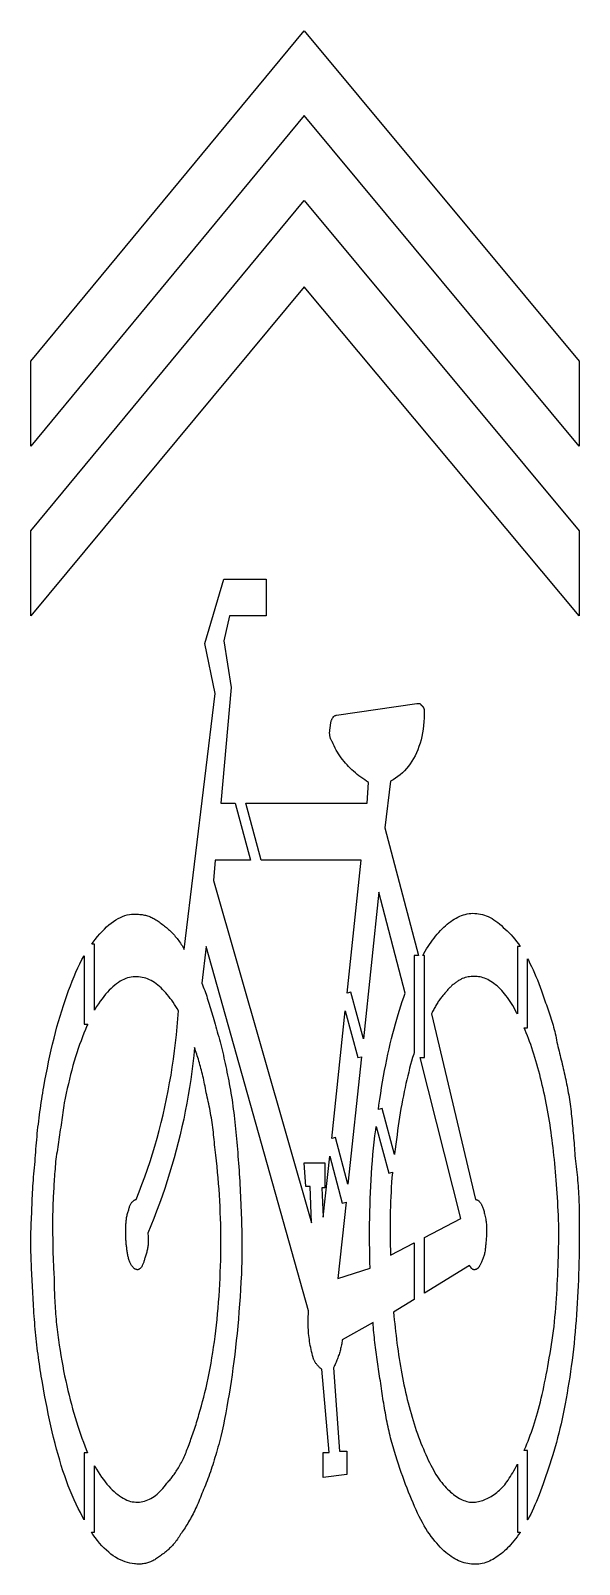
# Model space of a CAD drawing. Header units: inches. Extents: x 0 to 40, y 0 to 112.
import ezdxf

# ---------------------------------------------------------------- set-up
doc = ezdxf.new("R2010")
doc.units = ezdxf.units.IN
doc.header["$MEASUREMENT"] = 0
doc.layers.add('CUT', color=7, linetype='Continuous')

msp = doc.modelspace()

# ---------------------------------------------------------------- linework, layer by layer
at = {"layer": 'CUT'}
for points in [[(19.96932, 111.95457), (40.0454, 87.82056), (40.0454, 81.62682), (19.96932, 105.76095), (0, 81.62682), (0, 87.82056)], [(40.0454, 69.23947), (19.96932, 93.26671), (0, 69.23947), (0, 75.43321), (19.96932, 99.56721), (40.0454, 75.43321)], [(25.05016, 16.92195), (25.0332, 17.10522), (25.01722, 17.28947), (25.00225, 17.47474), (24.98836, 17.66107), (22.74581, 16.3796), (22.7319, 16.28671), (22.71689, 16.19489), (22.70076, 16.10408), (22.68351, 16.01425), (22.66516, 15.92534), (22.64569, 15.83732), (22.62511, 15.75013), (22.60342, 15.66373), (22.58062, 15.57807), (22.55671, 15.4931), (22.53168, 15.40879), (22.50554, 15.32507), (22.47828, 15.24191), (22.44992, 15.15927), (22.42044, 15.07708), (22.38985, 14.99531), (22.35815, 14.91392), (22.32533, 14.83284), (22.2914, 14.75205), (22.25636, 14.67148), (22.22021, 14.5911), (22.18295, 14.51086), (22.14457, 14.43071), (22.10507, 14.35061), (22.53222, 8.26376), (23.06616, 8.26376), (23.06616, 6.55512), (21.35758, 6.34153), (21.35758, 8.15694), (21.78472, 8.15694), (21.25079, 14.24385), (21.21129, 14.2711), (21.17292, 14.29941), (21.13565, 14.32874), (21.0995, 14.35905), (21.06446, 14.39028), (21.03053, 14.42239), (20.99771, 14.45534), (20.96601, 14.48907), (20.93542, 14.52355), (20.90594, 14.55872), (20.87758, 14.59454), (20.85032, 14.63096), (20.82418, 14.66794), (20.79916, 14.70542), (20.77524, 14.74337), (20.75244, 14.78174), (20.73075, 14.82048), (20.71017, 14.85954), (20.6907, 14.89889), (20.67235, 14.93846), (20.65511, 14.97822), (20.63898, 15.01811), (20.62396, 15.0581), (20.61005, 15.09814), (20.57112, 15.24497), (20.53441, 15.39175), (20.49993, 15.53844), (20.46767, 15.68499), (20.43764, 15.83136), (20.40983, 15.97749), (20.38425, 16.12334), (20.36089, 16.26887), (20.33975, 16.41403), (20.32084, 16.55877), (20.30416, 16.70304), (20.2897, 16.84681), (20.27746, 16.99002), (20.26745, 17.13263), (20.25967, 17.27458), (20.2541, 17.41585), (20.25077, 17.55637), (20.24965, 17.6961), (20.25077, 17.835), (20.2541, 17.97302), (20.25967, 18.11011), (20.26745, 18.24623), (20.27747, 18.38133), (20.2897, 18.51536), (12.81456, 45.10547), (12.49418, 42.43577), (12.54703, 42.30172), (12.59886, 42.16646), (12.64977, 42.0299), (12.69984, 41.89195), (12.74917, 41.75252), (12.79786, 41.61151), (12.84598, 41.46883), (12.89364, 41.3244), (12.94094, 41.1781), (12.98795, 41.02987), (13.03478, 40.87959), (13.08151, 40.72718), (13.12825, 40.57255), (13.17508, 40.41559), (13.22209, 40.25623), (13.26938, 40.09437), (13.31705, 39.9299), (13.36517, 39.76275), (13.41386, 39.59282), (13.46319, 39.42002), (13.51326, 39.24425), (13.56416, 39.06541), (13.616, 38.88343), (13.66885, 38.6982), (13.72169, 38.51075), (13.77347, 38.32209), (13.82423, 38.13214), (13.87402, 37.94079), (13.92288, 37.74796), (13.97086, 37.55356), (14.018, 37.35749), (14.06436, 37.15965), (14.10998, 36.95997), (14.1549, 36.75833), (14.19917, 36.55466), (14.24284, 36.34886), (14.28595, 36.14083), (14.32855, 35.93049), (14.37069, 35.71773), (14.41241, 35.50248), (14.45376, 35.28463), (14.49479, 35.06409), (14.53554, 34.84077), (14.57606, 34.61458), (14.61639, 34.38542), (14.65658, 34.15321), (14.69668, 33.91784), (14.73673, 33.67923), (14.76342, 33.4512), (14.79006, 33.22099), (14.81661, 32.98865), (14.84302, 32.75422), (14.86925, 32.51776), (14.89525, 32.2793), (14.92096, 32.03889), (14.94635, 31.79659), (14.97137, 31.55243), (14.99598, 31.30646), (15.02012, 31.05873), (15.04374, 30.80929), (15.06682, 30.55817), (15.08929, 30.30544), (15.11111, 30.05113), (15.13224, 29.79529), (15.15262, 29.53797), (15.17222, 29.27921), (15.19098, 29.01906), (15.20887, 28.75756), (15.22582, 28.49477), (15.24181, 28.23073), (15.25677, 27.96548), (15.27067, 27.69908), (15.284, 27.43157), (15.29724, 27.16304), (15.3103, 26.89358), (15.32307, 26.62329), (15.33548, 26.35226), (15.34742, 26.08058), (15.35881, 25.80834), (15.36955, 25.53565), (15.37955, 25.26257), (15.38871, 24.98923), (15.39694, 24.71569), (15.40416, 24.44207), (15.41026, 24.16844), (15.41516, 23.89491), (15.41876, 23.62156), (15.42097, 23.34849), (15.4217, 23.07579), (15.42085, 22.80355), (15.41833, 22.53187), (15.41405, 22.26084), (15.40791, 21.99055), (15.39983, 21.72109), (15.38971, 21.45256), (15.37746, 21.18505), (15.3491, 20.62666), (15.31745, 20.07286), (15.28256, 19.52379), (15.24446, 18.97958), (15.20322, 18.44039), (15.15887, 17.90633), (15.11146, 17.37756), (15.06104, 16.85421), (15.00766, 16.33643), (14.95135, 15.82434), (14.89217, 15.3181), (14.83016, 14.81783), (14.76538, 14.32369), (14.69785, 13.8358), (14.62764, 13.3543), (14.55479, 12.87934), (14.47935, 12.41106), (14.40135, 11.94959), (14.32085, 11.49507), (14.2379, 11.04765), (14.15253, 10.60745), (14.0648, 10.17463), (13.97476, 9.74931), (13.88244, 9.33164), (13.82903, 9.13253), (13.77558, 8.93563), (13.72204, 8.74097), (13.66836, 8.54853), (13.61449, 8.35831), (13.56039, 8.17032), (13.50602, 7.98455), (13.45132, 7.801), (13.39624, 7.61968), (13.34076, 7.44059), (13.28481, 7.26372), (13.22834, 7.08907), (13.17133, 6.91665), (13.11371, 6.74646), (13.05544, 6.57849), (12.99648, 6.41274), (12.93677, 6.24922), (12.87628, 6.08793), (12.81495, 5.92886), (12.75274, 5.77202), (12.68961, 5.6174), (12.6255, 5.465), (12.56037, 5.31483), (12.49418, 5.16689), (12.44024, 5.02117), (12.38523, 4.87768), (12.3292, 4.73641), (12.2722, 4.59737), (12.21427, 4.46055), (12.15546, 4.32595), (12.09582, 4.19358), (12.03539, 4.06343), (11.97422, 3.93551), (11.91235, 3.80981), (11.84983, 3.68633), (11.78672, 3.56508), (11.72304, 3.44606), (11.65885, 3.32926), (11.59421, 3.21468), (11.52914, 3.10233), (11.4637, 2.9922), (11.39794, 2.8843), (11.3319, 2.77862), (11.26563, 2.67517), (11.19918, 2.57394), (11.13258, 2.47494), (11.06589, 2.37816), (10.99916, 2.28361), (10.94521, 2.19127), (10.89015, 2.10112), (10.83397, 2.01309), (10.77668, 1.92715), (10.71829, 1.84325), (10.65877, 1.76134), (10.59815, 1.68138), (10.53641, 1.60332), (10.47357, 1.52712), (10.4096, 1.45272), (10.34453, 1.38009), (10.27834, 1.30917), (10.21105, 1.23991), (10.14263, 1.17228), (10.07311, 1.10623), (10.00248, 1.04171), (9.93073, 0.97867), (9.85787, 0.91706), (9.78389, 0.85685), (9.70881, 0.79798), (9.63261, 0.74042), (9.5553, 0.6841), (9.47688, 0.62899), (9.39734, 0.57503), (9.33005, 0.52276), (9.26169, 0.47275), (9.19232, 0.42506), (9.12197, 0.37974), (9.05069, 0.33682), (8.97853, 0.29637), (8.90554, 0.25841), (8.83176, 0.22301), (8.75724, 0.1902), (8.68202, 0.16003), (8.60615, 0.13255), (8.52969, 0.10781), (8.45266, 0.08585), (8.37513, 0.06672), (8.29713, 0.05046), (8.21871, 0.03712), (8.13993, 0.02674), (8.06082, 0.01938), (7.98143, 0.01508), (7.90181, 0.01389), (7.822, 0.01584), (7.74206, 0.021), (7.66202, 0.0294), (7.58194, 0.04109), (7.40842, 0.06002), (7.235, 0.09016), (7.06177, 0.13161), (6.88881, 0.18446), (6.71622, 0.2488), (6.5441, 0.32474), (6.37254, 0.41235), (6.20162, 0.51174), (6.03144, 0.623), (5.8621, 0.74621), (5.69368, 0.88147), (5.52629, 1.02888), (5.36001, 1.18852), (5.19493, 1.36049), (5.03115, 1.54488), (4.86876, 1.74179), (4.70785, 1.9513), (4.54852, 2.17351), (4.43934, 2.33625), (4.65408, 2.33625), (4.65408, 7.19016), (4.67157, 7.15889), (4.79712, 6.94558), (4.92351, 6.74172), (5.05068, 6.54723), (5.17859, 6.362), (5.3072, 6.18596), (5.43646, 6.01899), (5.56632, 5.86102), (5.69674, 5.71195), (5.82767, 5.57168), (5.95906, 5.44013), (6.09087, 5.3172), (6.22305, 5.20279), (6.35555, 5.09682), (6.48833, 4.9992), (6.62135, 4.90982), (6.75455, 4.8286), (6.88788, 4.75544), (7.02131, 4.69026), (7.15479, 4.63295), (7.28771, 4.59734), (7.41947, 4.57048), (7.55003, 4.55224), (7.67934, 4.54249), (7.80734, 4.54107), (7.93401, 4.54786), (8.05928, 4.56272), (8.18312, 4.5855), (8.30547, 4.61607), (8.42629, 4.65428), (8.54554, 4.70001), (8.66317, 4.7531), (8.77912, 4.81342), (8.89337, 4.88084), (9.00585, 4.95521), (9.11652, 5.03639), (9.22534, 5.12424), (9.33226, 5.21863), (9.43723, 5.31942), (9.54021, 5.42646), (9.64115, 5.53962), (9.74001, 5.65876), (9.83673, 5.78374), (9.93128, 5.91442), (9.98467, 5.96892), (10.03807, 6.02565), (10.09146, 6.0846), (10.14485, 6.14578), (10.19824, 6.20918), (10.25164, 6.27481), (10.30503, 6.34267), (10.35842, 6.41274), (10.41182, 6.48505), (10.46521, 6.55958), (10.51861, 6.63633), (10.572, 6.71531), (10.62539, 6.79652), (10.67879, 6.87994), (10.73218, 6.9656), (10.78558, 7.05348), (10.83897, 7.14358), (10.89237, 7.23591), (10.94576, 7.33046), (10.99916, 7.42724), (11.05256, 7.52624), (11.10595, 7.62746), (11.15935, 7.73091), (11.21275, 7.83659), (11.25333, 7.94448), (11.29493, 8.05455), (11.33747, 8.16675), (11.38083, 8.28103), (11.42494, 8.39736), (11.46969, 8.51568), (11.51501, 8.63595), (11.56078, 8.75812), (11.60693, 8.88214), (11.65336, 9.00797), (11.69997, 9.13556), (11.74667, 9.26486), (11.79338, 9.39584), (11.83999, 9.52844), (11.88641, 9.66261), (11.93256, 9.79831), (11.97834, 9.9355), (12.02365, 10.07413), (12.06841, 10.21414), (12.11252, 10.3555), (12.15589, 10.49816), (12.19843, 10.64207), (12.24003, 10.78718), (12.28062, 10.93346), (12.37294, 11.24379), (12.46299, 11.56071), (12.55071, 11.88411), (12.63608, 12.21391), (12.71903, 12.55002), (12.79953, 12.89233), (12.87753, 13.24076), (12.95298, 13.59522), (13.02583, 13.95561), (13.09604, 14.32184), (13.16356, 14.69382), (13.22835, 15.07146), (13.29036, 15.45465), (13.34953, 15.84332), (13.40584, 16.23736), (13.45923, 16.63669), (13.50965, 17.0412), (13.55706, 17.45082), (13.6014, 17.86544), (13.64265, 18.28498), (13.68074, 18.70934), (13.71564, 19.13843), (13.74729, 19.57215), (13.77564, 20.01041), (13.80067, 20.45089), (13.82236, 20.89122), (13.84071, 21.33128), (13.85573, 21.77092), (13.86741, 22.21001), (13.87575, 22.6484), (13.88076, 23.08595), (13.88242, 23.52253), (13.88076, 23.958), (13.87575, 24.39222), (13.86741, 24.82505), (13.85573, 25.25634), (13.84071, 25.68597), (13.82236, 26.11379), (13.80067, 26.53967), (13.77564, 26.96346), (13.74727, 27.38502), (13.71557, 27.80423), (13.68053, 28.22092), (13.64215, 28.63498), (13.60043, 29.04626), (13.55538, 29.45461), (13.50699, 29.85991), (13.45526, 30.26201), (13.44136, 30.44834), (13.42635, 30.63355), (13.41022, 30.81765), (13.39298, 31.00064), (13.37463, 31.18251), (13.35516, 31.36327), (13.33458, 31.54292), (13.31289, 31.72146), (13.29009, 31.89888), (13.26618, 32.07519), (13.24115, 32.25039), (13.21501, 32.42447), (13.18775, 32.59744), (13.15939, 32.7693), (13.12991, 32.94005), (13.09932, 33.10968), (13.06762, 33.2782), (13.03481, 33.44561), (13.00088, 33.61191), (12.96584, 33.77709), (12.92969, 33.94116), (12.89242, 34.10412), (12.85405, 34.26596), (12.81456, 34.42669), (12.78731, 34.58578), (12.759, 34.74269), (12.72967, 34.89746), (12.69936, 35.05015), (12.66813, 35.2008), (12.63602, 35.34945), (12.60307, 35.49616), (12.56934, 35.64096), (12.53486, 35.78391), (12.49969, 35.92505), (12.46387, 36.06443), (12.42745, 36.20209), (12.39047, 36.33809), (12.35298, 36.47246), (12.31503, 36.60525), (12.27666, 36.73652), (12.23792, 36.8663), (12.19885, 36.99464), (12.15951, 37.12159), (12.11993, 37.24719), (12.08017, 37.3715), (12.04027, 37.49455), (12.00028, 37.6164), (11.96024, 37.73709), (11.90296, 37.15033), (11.83794, 36.56478), (11.76523, 35.98053), (11.68487, 35.39766), (11.59691, 34.81628), (11.50139, 34.23648), (11.39836, 33.65834), (11.28788, 33.08196), (11.16997, 32.50744), (11.0447, 31.93487), (10.9121, 31.36433), (10.77223, 30.79592), (10.62513, 30.22974), (10.47084, 29.66588), (10.30942, 29.10443), (10.1409, 28.54548), (9.96534, 27.98912), (9.78278, 27.43546), (9.59327, 26.88457), (9.39685, 26.33656), (9.19357, 25.79151), (8.98348, 25.24952), (8.76663, 24.71069), (8.54305, 24.1751), (8.55529, 24.09502), (8.56536, 24.01498), (8.57329, 23.93504), (8.57913, 23.85524), (8.58294, 23.77562), (8.58475, 23.69623), (8.58462, 23.61712), (8.58259, 23.53833), (8.5787, 23.45992), (8.57301, 23.38192), (8.56556, 23.30438), (8.55639, 23.22736), (8.54555, 23.15089), (8.53309, 23.07502), (8.51906, 22.9998), (8.50349, 22.92528), (8.48644, 22.8515), (8.46796, 22.77851), (8.44808, 22.70635), (8.42686, 22.63507), (8.40434, 22.56472), (8.38057, 22.49534), (8.3556, 22.42698), (8.32946, 22.35969), (8.31557, 22.29407), (8.3006, 22.23072), (8.28462, 22.16969), (8.26766, 22.11102), (8.24978, 22.05476), (8.23102, 22.00095), (8.21142, 21.94965), (8.19103, 21.9009), (8.16991, 21.85475), (8.14809, 21.81124), (8.12562, 21.77041), (8.10254, 21.73232), (8.07891, 21.69701), (8.05477, 21.66453), (8.03017, 21.63492), (8.00515, 21.60823), (7.97976, 21.58451), (7.95404, 21.5638), (7.92805, 21.54615), (7.90182, 21.5316), (7.87541, 21.52021), (7.84886, 21.51202), (7.82222, 21.50706), (7.79552, 21.5054), (7.76883, 21.50652), (7.74213, 21.50991), (7.71543, 21.51562), (7.68873, 21.5237), (7.66204, 21.53418), (7.63534, 21.54712), (7.60864, 21.56256), (7.58194, 21.58055), (7.55525, 21.60114), (7.52855, 21.62437), (7.50185, 21.65029), (7.47516, 21.67894), (7.44846, 21.71037), (7.42176, 21.74463), (7.39507, 21.78177), (7.36837, 21.82182), (7.34167, 21.86484), (7.31498, 21.91087), (7.28828, 21.95997), (7.26158, 22.01216), (7.23489, 22.06751), (7.20819, 22.12606), (7.18149, 22.18785), (7.15479, 22.25293), (7.14145, 22.32022), (7.12816, 22.38858), (7.11495, 22.45795), (7.10189, 22.5283), (7.08901, 22.59958), (7.07637, 22.67173), (7.064, 22.74473), (7.05196, 22.8185), (7.04029, 22.89302), (7.02904, 22.96824), (7.01825, 23.04411), (7.00797, 23.12057), (6.99824, 23.1976), (6.98912, 23.27513), (6.98065, 23.35313), (6.97287, 23.43154), (6.96583, 23.51033), (6.95959, 23.58944), (6.95417, 23.66883), (6.94964, 23.74845), (6.94603, 23.82826), (6.9434, 23.90821), (6.94178, 23.98825), (6.94124, 24.06833), (6.94125, 24.14841), (6.94136, 24.22845), (6.94165, 24.30839), (6.94222, 24.3882), (6.94317, 24.46781), (6.94457, 24.5472), (6.94653, 24.62631), (6.94915, 24.7051), (6.9525, 24.78351), (6.95668, 24.86151), (6.9618, 24.93905), (6.96793, 25.01607), (6.97518, 25.09254), (6.98363, 25.16841), (6.99337, 25.24363), (7.00451, 25.31815), (7.01713, 25.39193), (7.03133, 25.46493), (7.04719, 25.53708), (7.06482, 25.60836), (7.0843, 25.67871), (7.10573, 25.74809), (7.12919, 25.81645), (7.15479, 25.88374), (7.16922, 25.94882), (7.18569, 26.01061), (7.20402, 26.06916), (7.22401, 26.1245), (7.24548, 26.1767), (7.26826, 26.22579), (7.29214, 26.27182), (7.31695, 26.31483), (7.34251, 26.35488), (7.36861, 26.39201), (7.3951, 26.42627), (7.42176, 26.4577), (7.44843, 26.48635), (7.47491, 26.51226), (7.50102, 26.53548), (7.52657, 26.55607), (7.55138, 26.57406), (7.57527, 26.5895), (7.59804, 26.60243), (7.61951, 26.61291), (7.63951, 26.62098), (7.65783, 26.62669), (7.6743, 26.63008), (7.68873, 26.6312), (7.91122, 27.18014), (8.12491, 27.73227), (8.32988, 28.28747), (8.52623, 28.84558), (8.71405, 29.40648), (8.89344, 29.97001), (9.06448, 30.53605), (9.22727, 31.10445), (9.38191, 31.67508), (9.52848, 32.24779), (9.66708, 32.82244), (9.79779, 33.39891), (9.92073, 33.97704), (10.03596, 34.5567), (10.1436, 35.13775), (10.24373, 35.72005), (10.33644, 36.30346), (10.42183, 36.88785), (10.49999, 37.47306), (10.57101, 38.05898), (10.63499, 38.64544), (10.69201, 39.23232), (10.74217, 39.81948), (10.78557, 40.40678), (10.69103, 40.56581), (10.59431, 40.72228), (10.49545, 40.87588), (10.39452, 41.02628), (10.29154, 41.17316), (10.18657, 41.31619), (10.07965, 41.45505), (9.97083, 41.58941), (9.86016, 41.71895), (9.74768, 41.84335), (9.63344, 41.96227), (9.51748, 42.0754), (9.39986, 42.18242), (9.28061, 42.28299), (9.15979, 42.37679), (9.03744, 42.4635), (8.9136, 42.5428), (8.78833, 42.61435), (8.66167, 42.67784), (8.53366, 42.73294), (8.40435, 42.77932), (8.2738, 42.81667), (8.14203, 42.84465), (8.00911, 42.86295), (7.87563, 42.88464), (7.74214, 42.89637), (7.60866, 42.89818), (7.47517, 42.89012), (7.34169, 42.87224), (7.2082, 42.84457), (7.07472, 42.80718), (6.94124, 42.76009), (6.80775, 42.70337), (6.67427, 42.63706), (6.54078, 42.56119), (6.4073, 42.47583), (6.27381, 42.38101), (6.14033, 42.27678), (6.00684, 42.16319), (5.87336, 42.04028), (5.73987, 41.9081), (5.60639, 41.7667), (5.4729, 41.61612), (5.33942, 41.45641), (5.20593, 41.28762), (5.07245, 41.10979), (4.93897, 40.92297), (4.80548, 40.7272), (4.68591, 40.50975), (4.65408, 40.44921), (4.65408, 45.26786), (4.45225, 45.26786), (4.55048, 45.40501), (4.71537, 45.62275), (4.88082, 45.82881), (5.04673, 46.02309), (5.21302, 46.20551), (5.37958, 46.37597), (5.54633, 46.53438), (5.71317, 46.68064), (5.88001, 46.81467), (6.04675, 46.93637), (6.21332, 47.04564), (6.3796, 47.14241), (6.54551, 47.22656), (6.71096, 47.29802), (6.87586, 47.35668), (7.0401, 47.40246), (7.2036, 47.43526), (7.36627, 47.45499), (7.52801, 47.46156), (7.68873, 47.45488), (7.78108, 47.45376), (7.87135, 47.45036), (7.95967, 47.44465), (8.04618, 47.43658), (8.13102, 47.42609), (8.21433, 47.41315), (8.29626, 47.3977), (8.37693, 47.37971), (8.45649, 47.35912), (8.53507, 47.33588), (8.61282, 47.30996), (8.68988, 47.28131), (8.76638, 47.24987), (8.84246, 47.2156), (8.91826, 47.17847), (8.99393, 47.13841), (9.06959, 47.09539), (9.1454, 47.04935), (9.22148, 47.00026), (9.29798, 46.94806), (9.37503, 46.89271), (9.45279, 46.83416), (9.53137, 46.77237), (9.61093, 46.70728), (9.69046, 46.65278), (9.76888, 46.5961), (9.84619, 46.53729), (9.92238, 46.4764), (9.99747, 46.41346), (10.07144, 46.34853), (10.1443, 46.28166), (10.21604, 46.21289), (10.28668, 46.14226), (10.3562, 46.06982), (10.42461, 45.99563), (10.49191, 45.91972), (10.55809, 45.84214), (10.62317, 45.76294), (10.68713, 45.68217), (10.74998, 45.59986), (10.81172, 45.51608), (10.87234, 45.43085), (10.93186, 45.34424), (10.99026, 45.25628), (11.04755, 45.16703), (11.10373, 45.07652), (11.15879, 44.98481), (11.21275, 44.89194), (13.45526, 63.5798), (12.70777, 67.21061), (14.09599, 71.90916), (17.19283, 71.90916), (17.19283, 69.23947), (14.52314, 69.23947), (14.09599, 67.42413), (14.62993, 64.00698), (13.88244, 55.57072), (14.92188, 55.57072), (16.03782, 51.40597), (13.45526, 51.40597), (13.3485, 49.91092), (20.50326, 24.92262), (20.39646, 27.59232), (20.07611, 27.59232), (19.96932, 29.30089), (21.46434, 29.30089), (21.46434, 27.48556), (21.25079, 27.48556), (21.35758, 25.3498), (21.83045, 29.78757), (22.7473, 26.36586), (23.01656, 26.43801), (22.42546, 20.8647), (24.77477, 21.61223), (24.76255, 22.06715), (24.75264, 22.52406), (24.74515, 22.98273), (24.74016, 23.44293), (24.73776, 23.90444), (24.73806, 24.367), (24.74113, 24.83041), (24.74708, 25.29441), (24.75599, 25.75879), (24.76797, 26.2233), (24.78309, 26.68773), (24.80146, 27.15183), (24.82317, 27.61537), (24.84831, 28.07813), (24.87697, 28.53986), (24.90924, 29.00035), (24.94522, 29.45935), (24.98501, 29.91663), (25.02868, 30.37197), (25.07634, 30.82513), (25.12809, 31.27588), (25.184, 31.72399), (25.21741, 31.97121), (26.13404, 28.55033), (26.40662, 28.62336), (26.40231, 28.57745), (26.37264, 28.22908), (26.34593, 27.88034), (26.32215, 27.53119), (26.30124, 27.18157), (26.28315, 26.83144), (26.26785, 26.48076), (26.25528, 26.12948), (26.2454, 25.77754), (26.23816, 25.42491), (26.23352, 25.07154), (26.23142, 24.71738), (26.23183, 24.36239), (26.2347, 24.00651), (26.23997, 23.64971), (26.24761, 23.29194), (26.25756, 22.93314), (26.26979, 22.57328), (27.99241, 23.47048), (27.99241, 19.33722), (26.48338, 18.4086), (26.51064, 18.12775), (26.53906, 17.84598), (26.56869, 17.56346), (26.59956, 17.28039), (26.63174, 16.99695), (26.66526, 16.71332), (26.70017, 16.42969), (26.73651, 16.14625), (26.77434, 15.86318), (26.8137, 15.58067), (26.85463, 15.2989), (26.89719, 15.01805), (26.94141, 14.73832), (26.98735, 14.45989), (27.03505, 14.18294), (27.08456, 13.90766), (27.13592, 13.63423), (27.18918, 13.36284), (27.24439, 13.09368), (27.30159, 12.82693), (27.36083, 12.56278), (27.42216, 12.3014), (27.48562, 12.043), (27.55126, 11.78774), (27.6191, 11.52246), (27.68907, 11.2606), (27.76108, 11.00227), (27.83504, 10.74755), (27.91085, 10.49654), (27.98842, 10.24933), (28.06766, 10.00602), (28.14848, 9.76668), (28.23078, 9.53143), (28.31447, 9.30035), (28.39946, 9.07353), (28.48565, 8.85107), (28.57296, 8.63306), (28.66128, 8.41959), (28.75054, 8.21076), (28.84062, 8.00665), (28.93145, 7.80737), (29.02293, 7.613), (29.11496, 7.42363), (29.20746, 7.23936), (29.30032, 7.06028), (29.39347, 6.88649), (29.4868, 6.71807), (29.58022, 6.55512), (29.68701, 6.39827), (29.7938, 6.24804), (29.90059, 6.1044), (30.00737, 5.96729), (30.11416, 5.83667), (30.22095, 5.71249), (30.32774, 5.59472), (30.43453, 5.48329), (30.54132, 5.37816), (30.6481, 5.27929), (30.75489, 5.18663), (30.86168, 5.10014), (30.96847, 5.01977), (31.07525, 4.94546), (31.18204, 4.87719), (31.28883, 4.81489), (31.39561, 4.75852), (31.5024, 4.70805), (31.60918, 4.66341), (31.71597, 4.62456), (31.82276, 4.59146), (31.92954, 4.56407), (32.03633, 4.54233), (32.14312, 4.52619), (32.2499, 4.52842), (32.35663, 4.53509), (32.46328, 4.54621), (32.56978, 4.56178), (32.6761, 4.58181), (32.78218, 4.60628), (32.88799, 4.6352), (32.99347, 4.66856), (33.09859, 4.70638), (33.20328, 4.74865), (33.30751, 4.79537), (33.41123, 4.84653), (33.5144, 4.90215), (33.61696, 4.96221), (33.71887, 5.02673), (33.82009, 5.09569), (33.92057, 5.16911), (34.02026, 5.24697), (34.11911, 5.32928), (34.21709, 5.41605), (34.31413, 5.50726), (34.41021, 5.60292), (34.50526, 5.70303), (34.59925, 5.80759), (34.67989, 5.91716), (34.76154, 6.03224), (34.84412, 6.15279), (34.92753, 6.27876), (35.01168, 6.41011), (35.09648, 6.54679), (35.18184, 6.68875), (35.26767, 6.83595), (35.35386, 6.98834), (35.44033, 7.14588), (35.52245, 7.29999), (35.52245, 2.34649), (35.73562, 2.34649), (35.72719, 2.33368), (35.61317, 2.1682), (35.49804, 2.00874), (35.3818, 1.85522), (35.26444, 1.70754), (35.14598, 1.5656), (35.0264, 1.42932), (34.91851, 1.31089), (34.8085, 1.19603), (34.69644, 1.08496), (34.58244, 0.97794), (34.46659, 0.87517), (34.34897, 0.7769), (34.22969, 0.68336), (34.10882, 0.59478), (33.98648, 0.51139), (33.86274, 0.43343), (33.73771, 0.36112), (33.61147, 0.29469), (33.48412, 0.23439), (33.35575, 0.18043), (33.22645, 0.13306), (33.09632, 0.09249), (32.96545, 0.05898), (32.83392, 0.03274), (32.70185, 0.01401), (32.5693, 0.00302), (32.43639, 0), (32.3032, 0.00519), (32.16982, 0.01881), (32.03635, 0.04109), (31.90287, 0.05833), (31.76938, 0.08336), (31.6359, 0.11617), (31.50242, 0.15677), (31.36893, 0.20515), (31.23545, 0.26133), (31.10196, 0.32529), (30.96848, 0.39703), (30.83499, 0.47656), (30.70151, 0.56388), (30.56802, 0.65899), (30.43454, 0.76188), (30.30105, 0.87256), (30.16757, 0.99103), (30.03408, 1.11728), (29.9006, 1.25132), (29.76711, 1.39315), (29.63363, 1.54276), (29.50015, 1.70016), (29.36666, 1.86535), (29.23318, 2.03832), (29.09969, 2.21908), (28.96621, 2.40763), (28.83272, 2.60396), (28.71314, 2.82031), (28.59467, 3.04218), (28.47731, 3.26952), (28.36107, 3.50228), (28.24593, 3.74041), (28.13191, 3.98388), (28.01901, 4.23262), (27.90721, 4.48661), (27.79653, 4.74578), (27.68696, 5.0101), (27.5785, 5.27952), (27.47116, 5.55399), (27.36493, 5.83347), (27.25981, 6.1179), (27.1558, 6.40725), (27.05291, 6.70146), (26.95112, 7.0005), (26.85045, 7.30431), (26.7509, 7.61284), (26.65245, 7.92606), (26.55512, 8.24391), (26.4589, 8.56635), (26.36379, 8.89333), (26.26979, 9.22481), (26.23029, 9.38555), (26.19187, 9.5474), (26.15445, 9.71037), (26.11802, 9.87444), (26.08251, 10.03963), (26.04788, 10.20593), (26.01408, 10.37334), (25.98107, 10.54187), (25.94881, 10.71151), (25.91724, 10.88226), (25.88631, 11.05412), (25.856, 11.22709), (25.82623, 11.40118), (25.79698, 11.57638), (25.76819, 11.75269), (25.73982, 11.93011), (25.71181, 12.10865), (25.68414, 12.2883), (25.65674, 12.46906), (25.62957, 12.65094), (25.60259, 12.83392), (25.57575, 13.01802), (25.549, 13.20324), (25.5223, 13.38956), (25.4956, 13.5631), (25.46896, 13.73668), (25.44241, 13.91035), (25.416, 14.08417), (25.38977, 14.25817), (25.36378, 14.4324), (25.33806, 14.60691), (25.31267, 14.78175), (25.28765, 14.95695), (25.26305, 15.13257), (25.23891, 15.30866), (25.21528, 15.48526), (25.19221, 15.66241), (25.16973, 15.84016), (25.14791, 16.01857), (25.12679, 16.19767), (25.1064, 16.37751), (25.0868, 16.55814), (25.06804, 16.73961)], [(24.56121, 55.57072), (24.66797, 57.06577), (24.52227, 57.16033), (24.37889, 57.25715), (24.23791, 57.35629), (24.09944, 57.4578), (23.96356, 57.56172), (23.83037, 57.66809), (23.69996, 57.77697), (23.57242, 57.8884), (23.44785, 58.00243), (23.32634, 58.11909), (23.20798, 58.23845), (23.09286, 58.36053), (22.98109, 58.4854), (22.87274, 58.6131), (22.76791, 58.74367), (22.6667, 58.87716), (22.5692, 59.01362), (22.47549, 59.15309), (22.38568, 59.29561), (22.29986, 59.44125), (22.21811, 59.59003), (22.14054, 59.74201), (22.06723, 59.89724), (21.99828, 60.05575), (21.97269, 60.09635), (21.94928, 60.13802), (21.928, 60.1807), (21.9088, 60.22436), (21.89165, 60.26894), (21.87649, 60.31441), (21.86327, 60.36071), (21.85196, 60.40779), (21.84249, 60.45562), (21.83484, 60.50414), (21.82895, 60.55331), (21.82477, 60.60308), (21.82226, 60.65341), (21.82137, 60.70425), (21.82206, 60.75554), (21.82428, 60.80726), (21.82798, 60.85934), (21.83312, 60.91175), (21.83964, 60.96444), (21.84752, 61.01735), (21.85669, 61.07045), (21.86711, 61.12369), (21.87873, 61.17702), (21.89152, 61.23039), (21.89262, 61.28322), (21.89584, 61.33484), (21.90111, 61.38516), (21.90833, 61.43409), (21.9174, 61.48154), (21.92822, 61.52742), (21.94072, 61.57162), (21.9548, 61.61407), (21.97035, 61.65466), (21.9873, 61.6933), (22.00555, 61.7299), (22.025, 61.76438), (22.04556, 61.79662), (22.06714, 61.82655), (22.08965, 61.85407), (22.11299, 61.87909), (22.13708, 61.90151), (22.16181, 61.92124), (22.18711, 61.93819), (22.21286, 61.95227), (22.23899, 61.96338), (22.26539, 61.97143), (22.29198, 61.97633), (22.31866, 61.97798), (28.19199, 62.83221), (28.19254, 62.83221), (28.19415, 62.83221), (28.19679, 62.83221), (28.20039, 62.83221), (28.20493, 62.83221), (28.21034, 62.83221), (28.21659, 62.83221), (28.22363, 62.83221), (28.23141, 62.83221), (28.23988, 62.83221), (28.24901, 62.83221), (28.25873, 62.83221), (28.26901, 62.83221), (28.2798, 62.83221), (28.29106, 62.83221), (28.30273, 62.83221), (28.31477, 62.83221), (28.32714, 62.83221), (28.33978, 62.83221), (28.35266, 62.83221), (28.36572, 62.83221), (28.37892, 62.83221), (28.39221, 62.83221), (28.40554, 62.83221), (28.41835, 62.8194), (28.43014, 62.80762), (28.441, 62.79676), (28.45103, 62.78673), (28.46032, 62.77745), (28.46895, 62.76882), (28.47703, 62.76074), (28.48465, 62.75312), (28.4919, 62.74588), (28.49887, 62.73891), (28.50565, 62.73213), (28.51234, 62.72544), (28.51903, 62.71876), (28.52581, 62.71198), (28.53278, 62.70501), (28.54003, 62.69777), (28.54764, 62.69015), (28.55572, 62.68207), (28.56436, 62.67344), (28.57365, 62.66415), (28.58367, 62.65413), (28.59454, 62.64327), (28.60632, 62.63149), (28.61913, 62.61868), (28.63193, 62.60479), (28.64367, 62.58983), (28.65438, 62.57385), (28.66413, 62.55689), (28.67294, 62.53901), (28.68087, 62.52024), (28.68797, 62.50064), (28.69429, 62.48025), (28.69985, 62.45912), (28.70473, 62.4373), (28.70896, 62.41483), (28.71258, 62.39175), (28.71565, 62.36812), (28.7182, 62.34397), (28.7203, 62.31937), (28.72197, 62.29435), (28.72328, 62.26895), (28.72426, 62.24324), (28.72496, 62.21725), (28.72543, 62.19102), (28.72572, 62.16461), (28.72587, 62.13807), (28.72592, 62.11143), (28.72593, 62.08474), (28.72095, 61.7939), (28.70615, 61.50885), (28.68171, 61.22983), (28.64781, 60.95706), (28.60465, 60.69078), (28.5524, 60.43122), (28.49125, 60.17861), (28.42139, 59.93319), (28.34299, 59.69518), (28.25626, 59.46481), (28.16137, 59.24233), (28.0585, 59.02796), (27.94785, 58.82193), (27.8296, 58.62447), (27.70393, 58.43582), (27.57104, 58.25621), (27.43109, 58.08587), (27.28429, 57.92503), (27.13081, 57.77393), (26.97084, 57.63279), (26.80457, 57.50185), (26.63218, 57.38134), (26.45386, 57.27149), (26.26979, 57.17253), (25.84265, 53.75525), (28.30148, 44.43217), (27.99241, 44.43217), (27.99241, 37.35251), (27.95693, 37.24075), (27.88102, 36.9916), (27.8064, 36.73652), (27.73313, 36.4757), (27.66125, 36.20932), (27.59081, 35.93756), (27.52185, 35.66061), (27.45442, 35.37866), (27.38857, 35.09188), (27.32433, 34.80047), (27.26177, 34.50462), (27.20092, 34.20449), (27.14184, 33.90029), (27.08456, 33.5922), (27.02913, 33.2804), (26.97561, 32.96508), (26.92403, 32.64642), (26.87445, 32.3246), (26.8269, 31.99982), (26.78144, 31.67226), (26.73812, 31.34211), (26.69697, 31.00954), (26.64523, 30.66247), (26.59679, 30.31535), (26.55159, 29.96814), (26.54506, 29.91415), (25.64547, 33.27146), (25.38187, 33.20083), (25.42204, 33.50781), (25.48349, 33.94746), (25.54799, 34.38127), (25.61546, 34.80914), (25.6858, 35.23099), (25.75892, 35.64672), (25.83473, 36.05624), (25.91314, 36.45946), (25.99405, 36.85628), (26.07737, 37.24661), (26.16301, 37.63036), (26.25087, 38.00743), (26.34086, 38.37774), (26.4329, 38.74119), (26.52688, 39.09769), (26.62271, 39.44715), (26.72031, 39.78946), (26.81957, 40.12455), (26.92041, 40.45232), (27.02273, 40.77267), (27.12644, 41.08551), (27.23145, 41.39076), (27.33767, 41.68831), (25.4155, 49.05669), (24.28129, 38.36264), (23.36859, 41.7689), (23.09946, 41.69679), (24.13404, 51.40597), (16.81428, 51.40597), (15.69834, 55.57072)], [(28.69567, 44.58259), (28.79661, 44.75693), (28.89959, 44.92738), (29.00456, 45.0938), (29.11148, 45.25604), (29.2203, 45.41398), (29.33098, 45.56746), (29.44346, 45.71636), (29.5577, 45.86052), (29.67366, 45.99982), (29.79128, 46.13412), (29.91053, 46.26327), (30.03135, 46.38714), (30.15371, 46.50558), (30.27754, 46.61846), (30.40282, 46.72564), (30.52948, 46.82698), (30.65749, 46.92234), (30.78679, 47.01159), (30.91735, 47.09457), (31.04911, 47.17117), (31.18203, 47.24122), (31.31606, 47.30406), (31.4511, 47.35907), (31.58708, 47.4062), (31.72388, 47.44541), (31.86143, 47.47664), (31.99963, 47.49986), (32.13838, 47.51501), (32.2776, 47.52205), (32.41719, 47.52093), (32.55705, 47.51161), (32.6971, 47.49404), (32.83725, 47.46817), (32.97739, 47.43396), (33.11744, 47.39136), (33.25731, 47.34033), (33.39689, 47.28081), (33.53611, 47.21277), (33.67486, 47.13615), (33.81306, 47.05091), (33.95061, 46.957), (34.08742, 46.85437), (34.22339, 46.74299), (34.35843, 46.6228), (34.49246, 46.49376), (34.63818, 46.36974), (34.78168, 46.23803), (34.92295, 46.09872), (35.062, 45.9519), (35.19882, 45.79767), (35.33342, 45.63611), (35.46579, 45.46732), (35.59594, 45.2914), (35.72386, 45.10843), (35.73461, 45.09219), (35.52245, 45.09219), (35.52245, 40.18513), (35.46635, 40.29114), (35.37346, 40.46021), (35.27947, 40.62483), (35.18436, 40.78491), (35.08814, 40.94035), (34.99081, 41.09107), (34.89236, 41.23696), (34.79281, 41.37795), (34.69214, 41.51393), (34.59036, 41.64481), (34.48746, 41.77049), (34.38346, 41.8909), (34.27834, 42.00593), (34.17211, 42.11549), (34.05252, 42.2184), (33.93399, 42.31366), (33.81649, 42.40141), (33.69996, 42.4818), (33.58436, 42.55495), (33.46963, 42.62101), (33.35575, 42.68013), (33.24265, 42.73243), (33.13029, 42.77805), (33.01863, 42.81714), (32.90761, 42.84984), (32.7972, 42.87628), (32.68735, 42.8966), (32.578, 42.91095), (32.46912, 42.91945), (32.36066, 42.92226), (32.25257, 42.9195), (32.1448, 42.91133), (32.03731, 42.89786), (31.93005, 42.87926), (31.82298, 42.85565), (31.71605, 42.82718), (31.60921, 42.79398), (31.50242, 42.75619), (31.44903, 42.72893), (31.39568, 42.70055), (31.34243, 42.67107), (31.28932, 42.64048), (31.2364, 42.60877), (31.18371, 42.57595), (31.13129, 42.54202), (31.0792, 42.50698), (31.02749, 42.47083), (30.97618, 42.43357), (30.92535, 42.39519), (30.87502, 42.3557), (30.82525, 42.3151), (30.77608, 42.27339), (30.72756, 42.23057), (30.67974, 42.18663), (30.63266, 42.14158), (30.58636, 42.09542), (30.5409, 42.04814), (30.49632, 41.99976), (30.45267, 41.95025), (30.40999, 41.89964), (30.36834, 41.84791), (30.32774, 41.79507), (30.2749, 41.74112), (30.22312, 41.68605), (30.17236, 41.62988), (30.12257, 41.57259), (30.07371, 41.51419), (30.02574, 41.45467), (29.97859, 41.39405), (29.93223, 41.33231), (29.88662, 41.26946), (29.8417, 41.2055), (29.79743, 41.14042), (29.75376, 41.07424), (29.71064, 41.00694), (29.66804, 40.93853), (29.6259, 40.86901), (29.58418, 40.79837), (29.54283, 40.72662), (29.5018, 40.65376), (29.46105, 40.57979), (29.42054, 40.50471), (29.38021, 40.42852), (29.34002, 40.35121), (29.29992, 40.27279), (29.25987, 40.19326), (32.4635, 26.6312), (32.49073, 26.62953), (32.51893, 26.62453), (32.54796, 26.61619), (32.5777, 26.60451), (32.60798, 26.58949), (32.63869, 26.57114), (32.66967, 26.54945), (32.7008, 26.52442), (32.73192, 26.49605), (32.7629, 26.46435), (32.79361, 26.42931), (32.8239, 26.39094), (32.85363, 26.34923), (32.88267, 26.30418), (32.91088, 26.25579), (32.93811, 26.20407), (32.96423, 26.14901), (32.98909, 26.09061), (33.01257, 26.02888), (33.03452, 25.96381), (33.0548, 25.8954), (33.07327, 25.82365), (33.08979, 25.74857), (33.10423, 25.67015), (33.12982, 25.57671), (33.15323, 25.48327), (33.17451, 25.38983), (33.19371, 25.29639), (33.21086, 25.20295), (33.22602, 25.10951), (33.23924, 25.01606), (33.25056, 24.92262), (33.26002, 24.82918), (33.26767, 24.73574), (33.27357, 24.6423), (33.27774, 24.54886), (33.28025, 24.45542), (33.28114, 24.36198), (33.28045, 24.26854), (33.27824, 24.1751), (33.27453, 24.08166), (33.2694, 23.98821), (33.26287, 23.89477), (33.255, 23.80133), (33.24583, 23.70789), (33.23541, 23.61445), (33.22378, 23.52101), (33.21099, 23.42757), (33.2099, 23.3475), (33.20667, 23.26758), (33.2014, 23.18793), (33.19419, 23.1087), (33.18512, 23.03003), (33.17429, 22.95205), (33.16179, 22.8749), (33.14772, 22.79873), (33.13216, 22.72367), (33.11521, 22.64986), (33.09697, 22.57744), (33.07752, 22.50655), (33.05695, 22.43733), (33.03537, 22.36992), (33.01286, 22.30445), (32.98952, 22.24107), (32.96543, 22.17991), (32.9407, 22.12111), (32.91541, 22.06482), (32.88965, 22.01117), (32.86353, 21.9603), (32.83712, 21.91234), (32.81053, 21.86745), (32.78385, 21.82575), (32.77049, 21.79962), (32.75709, 21.7746), (32.74359, 21.75068), (32.72996, 21.72788), (32.71614, 21.7062), (32.70209, 21.68562), (32.68776, 21.66615), (32.67311, 21.6478), (32.65808, 21.63056), (32.64264, 21.61443), (32.62674, 21.59941), (32.61032, 21.58551), (32.59335, 21.57271), (32.57578, 21.56103), (32.55756, 21.55046), (32.53864, 21.54101), (32.51898, 21.53266), (32.49854, 21.52543), (32.47725, 21.51931), (32.45509, 21.5143), (32.432, 21.51041), (32.40794, 21.50763), (32.38285, 21.50596), (32.3567, 21.5054), (32.34336, 21.50596), (32.33001, 21.50763), (32.31666, 21.51041), (32.30331, 21.5143), (32.28996, 21.51931), (32.27661, 21.52543), (32.26326, 21.53266), (32.24991, 21.54101), (32.23656, 21.55046), (32.22321, 21.56103), (32.20987, 21.57271), (32.19652, 21.58551), (32.18317, 21.59941), (32.16982, 21.61443), (32.15647, 21.63056), (32.14313, 21.6478), (32.12978, 21.66615), (32.11643, 21.68562), (32.10308, 21.7062), (32.08974, 21.72788), (32.07639, 21.75068), (32.06305, 21.7746), (32.0497, 21.79962), (32.03635, 21.82575), (28.74241, 19.79875), (28.74241, 23.8611), (31.39562, 25.24297), (28.43044, 37.00489), (28.74241, 37.00489), (28.74241, 44.43217), (28.61218, 44.43217)], [(3.77874, 3.47831), (3.63081, 3.77866), (3.47284, 4.07784), (3.31922, 4.38781), (3.16987, 4.70826), (3.02469, 5.03886), (2.88358, 5.37928), (2.74647, 5.72921), (2.61325, 6.08831), (2.48382, 6.45626), (2.35811, 6.83275), (2.23601, 7.21743), (2.11744, 7.60999), (2.00229, 8.01011), (1.89048, 8.41746), (1.78192, 8.83172), (1.67651, 9.25256), (1.57415, 9.67965), (1.47476, 10.11268), (1.37825, 10.55131), (1.28452, 10.99523), (1.19347, 11.44411), (1.10502, 11.89762), (1.01908, 12.35545), (0.93554, 12.81726), (0.85432, 13.28273), (0.81483, 13.50967), (0.77646, 13.73665), (0.73919, 13.96372), (0.70304, 14.19093), (0.668, 14.41833), (0.63408, 14.64596), (0.60126, 14.87386), (0.56956, 15.10209), (0.53897, 15.33069), (0.50949, 15.55971), (0.48113, 15.78919), (0.45387, 16.01919), (0.42773, 16.24973), (0.4027, 16.48088), (0.37878, 16.71268), (0.35598, 16.94518), (0.33429, 17.17841), (0.31371, 17.41243), (0.29424, 17.64729), (0.27589, 17.88303), (0.25864, 18.11969), (0.24251, 18.35733), (0.22749, 18.59599), (0.21359, 18.83571), (0.20025, 19.06209), (0.18695, 19.2874), (0.17375, 19.51169), (0.16069, 19.735), (0.14781, 19.95739), (0.13517, 20.1789), (0.1228, 20.39958), (0.11076, 20.61946), (0.09909, 20.83861), (0.08783, 21.05706), (0.07704, 21.27486), (0.06676, 21.49206), (0.05704, 21.7087), (0.04792, 21.92483), (0.03944, 22.1405), (0.03167, 22.35575), (0.02463, 22.57064), (0.01838, 22.78519), (0.01297, 22.99947), (0.00844, 23.21352), (0.00483, 23.42739), (0.0022, 23.64111), (0.00058, 23.85475), (0.00003, 24.06833), (0.01284, 24.28246), (0.02468, 24.49764), (0.03569, 24.71385), (0.046, 24.93103), (0.05575, 25.14914), (0.06509, 25.36813), (0.07415, 25.58795), (0.08307, 25.80856), (0.09199, 26.02992), (0.10105, 26.25197), (0.11039, 26.47467), (0.12015, 26.69797), (0.13046, 26.92183), (0.14147, 27.14619), (0.15331, 27.37103), (0.16613, 27.59627), (0.18005, 27.82189), (0.19523, 28.04784), (0.2118, 28.27406), (0.2299, 28.50051), (0.24967, 28.72715), (0.27125, 28.95393), (0.29477, 29.1808), (0.32038, 29.40772), (0.33429, 29.63465), (0.34931, 29.86157), (0.36544, 30.0885), (0.38268, 30.31542), (0.40103, 30.54234), (0.4205, 30.76926), (0.44108, 30.99619), (0.46277, 31.22311), (0.48557, 31.45003), (0.50949, 31.67695), (0.53451, 31.90387), (0.56065, 32.1308), (0.58791, 32.35772), (0.61627, 32.58464), (0.64575, 32.81156), (0.67634, 33.03848), (0.70804, 33.2654), (0.74086, 33.49233), (0.77479, 33.71925), (0.80983, 33.94617), (0.84598, 34.1731), (0.88325, 34.40002), (0.92162, 34.62695), (0.96112, 34.85387), (1.04287, 35.31826), (1.12791, 35.77695), (1.2162, 36.22981), (1.30768, 36.67668), (1.40232, 37.11743), (1.50006, 37.55193), (1.60086, 37.98003), (1.70468, 38.40159), (1.81146, 38.81649), (1.92116, 39.22456), (2.03373, 39.62569), (2.14913, 40.01972), (2.26731, 40.40652), (2.38823, 40.78596), (2.51184, 41.15788), (2.63808, 41.52216), (2.76692, 41.87864), (2.89832, 42.22721), (3.03221, 42.56771), (3.16856, 42.9), (3.30732, 43.22395), (3.44845, 43.53942), (3.59189, 43.84627), (3.7376, 44.14435), (3.89832, 44.4191), (3.90408, 44.42848), (3.90408, 39.44143), (4.16595, 39.44143), (4.10801, 39.3106), (3.99707, 39.04935), (3.88788, 38.78129), (3.78055, 38.50656), (3.67517, 38.22529), (3.57183, 37.93763), (3.47062, 37.6437), (3.37163, 37.34366), (3.27496, 37.03764), (3.18071, 36.72579), (3.08895, 36.40823), (2.99979, 36.08511), (2.91332, 35.75656), (2.82963, 35.42274), (2.74881, 35.08377), (2.67096, 34.73979), (2.59617, 34.39095), (2.52453, 34.03739), (2.45614, 33.67923), (2.42944, 33.50516), (2.40274, 33.33007), (2.37604, 33.15406), (2.34935, 32.9772), (2.32265, 32.79961), (2.29595, 32.62137), (2.26925, 32.44257), (2.24256, 32.26331), (2.21586, 32.08367), (2.18916, 31.90376), (2.16247, 31.72367), (2.13577, 31.54348), (2.10907, 31.36329), (2.08238, 31.18319), (2.05568, 31.00328), (2.02898, 30.82365), (2.00229, 30.64438), (1.97559, 30.46558), (1.94889, 30.28734), (1.9222, 30.10975), (1.8955, 29.9329), (1.8688, 29.75688), (1.8421, 29.58179), (1.8154, 29.40772), (1.80206, 29.2214), (1.78877, 29.03618), (1.77557, 28.85208), (1.7625, 28.6691), (1.74963, 28.48722), (1.73698, 28.30646), (1.72462, 28.12681), (1.71257, 27.94827), (1.7009, 27.77085), (1.68965, 27.59454), (1.67886, 27.41934), (1.66858, 27.24525), (1.65885, 27.07228), (1.64973, 26.90042), (1.64126, 26.72967), (1.63348, 26.56003), (1.62645, 26.3915), (1.6202, 26.22409), (1.61478, 26.05779), (1.61025, 25.8926), (1.60664, 25.72853), (1.60401, 25.56556), (1.6024, 25.40371), (1.60185, 25.24297), (1.60186, 25.06944), (1.60191, 24.89586), (1.60206, 24.72218), (1.60234, 24.54837), (1.60281, 24.37437), (1.60352, 24.20013), (1.6045, 24.02562), (1.6058, 23.85079), (1.60748, 23.67558), (1.60957, 23.49996), (1.61213, 23.32388), (1.61519, 23.14728), (1.61882, 22.97013), (1.62304, 22.79237), (1.62791, 22.61397), (1.63348, 22.43487), (1.63979, 22.25502), (1.64689, 22.07439), (1.65482, 21.89293), (1.66363, 21.71058), (1.67337, 21.52731), (1.68408, 21.34306), (1.69581, 21.1578), (1.70861, 20.97146), (1.70917, 20.78405), (1.71084, 20.59562), (1.71362, 20.40625), (1.71751, 20.21606), (1.72252, 20.02512), (1.72863, 19.83353), (1.73587, 19.64139), (1.74421, 19.44878), (1.75366, 19.2558), (1.76423, 19.06254), (1.77591, 18.8691), (1.78871, 18.67556), (1.80261, 18.48202), (1.81763, 18.28858), (1.83376, 18.09532), (1.851, 17.90234), (1.86936, 17.70972), (1.88883, 17.51758), (1.90941, 17.32598), (1.9311, 17.13504), (1.9539, 16.94484), (1.97782, 16.75547), (2.00285, 16.56703), (2.02899, 16.3796), (2.08404, 15.99419), (2.14233, 15.61225), (2.20377, 15.23392), (2.26827, 14.85935), (2.33574, 14.48868), (2.40609, 14.12203), (2.47921, 13.75956), (2.55502, 13.4014), (2.63343, 13.04769), (2.71434, 12.69857), (2.79766, 12.35417), (2.88329, 12.01465), (2.97116, 11.68012), (3.06115, 11.35075), (3.15318, 11.02665), (3.24716, 10.70798), (3.343, 10.39487), (3.44059, 10.08747), (3.53986, 9.7859), (3.64069, 9.49031), (3.74302, 9.20084), (3.84673, 8.91763), (3.95174, 8.64081), (4.05795, 8.37052), (4.15926, 8.1506), (3.90408, 8.1506), (3.90408, 3.23851)], [(36.3301, 44.09116), (36.44468, 43.86787), (36.55703, 43.63818), (36.66715, 43.40219), (36.77505, 43.15999), (36.88073, 42.91167), (36.98418, 42.65732), (37.08541, 42.39705), (37.18441, 42.13093), (37.28119, 41.85907), (37.37574, 41.58155), (37.42912, 41.4347), (37.4824, 41.2878), (37.5355, 41.14081), (37.58832, 40.99368), (37.64078, 40.84637), (37.69276, 40.69883), (37.74419, 40.55101), (37.79498, 40.40287), (37.84502, 40.25435), (37.89422, 40.10542), (37.9425, 39.95603), (37.98976, 39.80613), (38.03591, 39.65568), (38.08085, 39.50462), (38.1245, 39.35291), (38.16675, 39.20051), (38.20753, 39.04737), (38.24672, 38.89344), (38.28425, 38.73868), (38.32002, 38.58304), (38.35393, 38.42647), (38.3859, 38.26893), (38.41582, 38.11037), (38.44362, 37.95074), (38.48365, 37.79055), (38.52364, 37.63036), (38.56354, 37.47017), (38.6033, 37.30999), (38.64287, 37.1498), (38.68221, 36.98961), (38.72128, 36.82943), (38.76001, 36.66925), (38.79838, 36.50907), (38.83633, 36.34889), (38.87382, 36.18871), (38.9108, 36.02853), (38.94722, 35.86835), (38.98304, 35.70817), (39.01821, 35.54799), (39.05269, 35.38781), (39.08642, 35.22764), (39.11937, 35.06746), (39.15148, 34.90728), (39.18271, 34.74711), (39.21302, 34.58693), (39.24235, 34.42676), (39.27066, 34.26658), (39.29791, 34.10641), (39.32406, 33.93286), (39.34914, 33.75927), (39.3732, 33.58559), (39.39629, 33.41177), (39.41846, 33.23777), (39.43974, 33.06353), (39.46019, 32.88902), (39.47984, 32.71418), (39.49876, 32.53897), (39.51698, 32.36334), (39.53456, 32.18726), (39.55153, 32.01066), (39.56794, 31.8335), (39.58385, 31.65574), (39.59929, 31.47734), (39.61431, 31.29824), (39.62896, 31.1184), (39.64329, 30.93776), (39.65734, 30.7563), (39.67116, 30.57395), (39.6848, 30.39068), (39.69829, 30.20643), (39.71169, 30.02117), (39.72505, 29.83483), (39.75119, 29.63461), (39.77622, 29.43438), (39.80014, 29.23415), (39.82295, 29.03393), (39.84464, 28.8337), (39.86522, 28.63347), (39.88469, 28.43324), (39.90304, 28.23302), (39.92029, 28.03279), (39.93642, 27.83256), (39.95143, 27.63234), (39.96534, 27.43211), (39.97813, 27.23188), (39.98981, 27.03166), (40.00038, 26.83143), (40.00984, 26.6312), (40.01818, 26.43097), (40.02541, 26.23075), (40.03153, 26.03052), (40.03654, 25.83029), (40.04043, 25.63007), (40.04321, 25.42984), (40.04488, 25.22961), (40.04543, 25.02939), (40.04486, 24.60225), (40.04309, 24.17516), (40.04001, 23.74816), (40.03555, 23.3213), (40.0296, 22.89462), (40.02207, 22.46818), (40.01288, 22.04201), (40.00193, 21.61616), (39.98912, 21.19069), (39.97436, 20.76563), (39.95757, 20.34104), (39.93864, 19.91696), (39.91749, 19.49343), (39.89403, 19.0705), (39.86815, 18.64822), (39.83977, 18.22664), (39.80879, 17.8058), (39.77513, 17.38574), (39.73868, 16.96652), (39.69936, 16.54818), (39.65708, 16.13077), (39.61173, 15.71433), (39.56324, 15.29891), (39.5115, 14.88455), (39.45699, 14.47299), (39.40025, 14.06597), (39.3413, 13.66359), (39.28011, 13.26594), (39.21671, 12.8731), (39.15108, 12.48518), (39.08322, 12.10226), (39.01314, 11.72444), (38.94084, 11.35181), (38.86631, 10.98447), (38.78955, 10.6225), (38.71058, 10.266), (38.62937, 9.91506), (38.54594, 9.56978), (38.46029, 9.23024), (38.37242, 8.89655), (38.28231, 8.56879), (38.18999, 8.24705), (38.09543, 7.93143), (37.99866, 7.62202), (37.89965, 7.31892), (37.79843, 7.02221), (37.69497, 6.73199), (37.5893, 6.44836), (37.4953, 6.15857), (37.4002, 5.87647), (37.30398, 5.60198), (37.20665, 5.33499), (37.1082, 5.07542), (37.00865, 4.82317), (36.90798, 4.57816), (36.8062, 4.34028), (36.7033, 4.10945), (36.59929, 3.88557), (36.49418, 3.66854), (36.38794, 3.45829), (36.2806, 3.25471), (36.27245, 3.2399), (36.27245, 8.31092), (36.01087, 8.31092), (36.04562, 8.38877), (36.13098, 8.58579), (36.21579, 8.78754), (36.29994, 8.99397), (36.38335, 9.20503), (36.46593, 9.42069), (36.54758, 9.64089), (36.62821, 9.86558), (36.70721, 10.09526), (36.78407, 10.33041), (36.85889, 10.57095), (36.93177, 10.81676), (37.00279, 11.06777), (37.07205, 11.32387), (37.13965, 11.58498), (37.20566, 11.85101), (37.27019, 12.12185), (37.33334, 12.39742), (37.39518, 12.67763), (37.45582, 12.96238), (37.51535, 13.25158), (37.57385, 13.54514), (37.63143, 13.84296), (37.68818, 14.14496), (37.74418, 14.45103), (37.79954, 14.76109), (37.85434, 15.07504), (37.90867, 15.39279), (37.96264, 15.71425), (38.01633, 16.03933), (38.06983, 16.36793), (38.12324, 16.69995), (38.16218, 17.03421), (38.19894, 17.36948), (38.23357, 17.70568), (38.26612, 18.04271), (38.29663, 18.38049), (38.32514, 18.71892), (38.3517, 19.0579), (38.37637, 19.39734), (38.39918, 19.73716), (38.42018, 20.07726), (38.43942, 20.41754), (38.45695, 20.75791), (38.47281, 21.09828), (38.48705, 21.43856), (38.4997, 21.77866), (38.51084, 22.11847), (38.52048, 22.45792), (38.52869, 22.7969), (38.53551, 23.13533), (38.54099, 23.4731), (38.54517, 23.81014), (38.54809, 24.14634), (38.54982, 24.48161), (38.55038, 24.81586), (38.53648, 25.14845), (38.52146, 25.47877), (38.50534, 25.80678), (38.4881, 26.13242), (38.46974, 26.45564), (38.45028, 26.77642), (38.4297, 27.09469), (38.40801, 27.41041), (38.38521, 27.72353), (38.36129, 28.03401), (38.33627, 28.34181), (38.31013, 28.64687), (38.28287, 28.94914), (38.25451, 29.2486), (38.22503, 29.54517), (38.19444, 29.83883), (38.16274, 30.12952), (38.12992, 30.4172), (38.096, 30.70182), (38.06096, 30.98334), (38.02481, 31.2617), (37.98754, 31.53686), (37.94917, 31.80879), (37.90968, 32.07742), (37.86853, 32.34436), (37.8252, 32.61117), (37.77973, 32.8777), (37.73219, 33.14381), (37.6826, 33.40936), (37.63102, 33.67422), (37.57749, 33.93825), (37.52207, 34.2013), (37.46479, 34.46324), (37.4057, 34.72393), (37.34485, 34.98323), (37.28228, 35.241), (37.21805, 35.49709), (37.1522, 35.75139), (37.08477, 36.00373), (37.01581, 36.25399), (36.94536, 36.50202), (36.87348, 36.74769), (36.80021, 36.99085), (36.7256, 37.23138), (36.64969, 37.46912), (36.57252, 37.70394), (36.49415, 37.9357), (36.41463, 38.16426), (36.33398, 38.37615), (36.25222, 38.58461), (36.16936, 38.78955), (36.08537, 38.99087), (36.0089, 39.16847), (36.27245, 39.16847), (36.27245, 44.19818)], [(23.15491, 27.74242), (22.23843, 31.16276), (21.9693, 31.09064), (22.96061, 40.39372), (23.87368, 36.98609), (24.14294, 37.05823)]]:
    msp.add_lwpolyline(points, close=True, dxfattribs=at)

doc.saveas('drawing.dxf')
